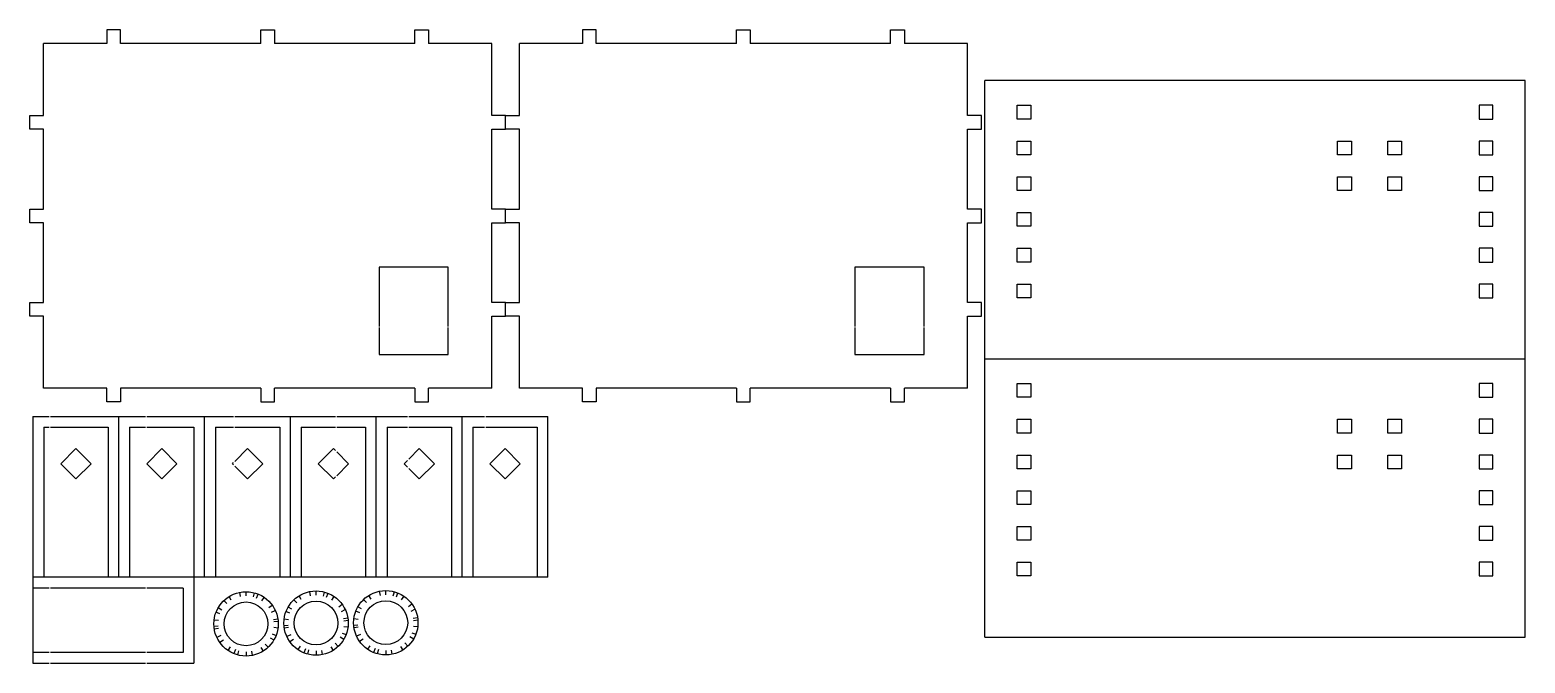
# Model space of a CAD drawing. Extents: x -3 to 345, y 90 to 237.
import ezdxf

# ---------------------------------------------------------------- set-up
doc = ezdxf.new("R2010")
doc.units = 0
doc.layers.get('0').update_dxf_attribs({"linetype": 'CONTINUOUS'})

msp = doc.modelspace()

# ---------------------------------------------------------------- linework, layer by layer
for p, q in [((14.62, 237.43), (14.62, 234.23)), ((17.82, 237.43), (14.62, 237.43)), ((17.82, 234.23), (17.82, 237.43)), ((50.51, 234.23), (50.51, 237.43)), ((50.51, 237.43), (53.71, 237.43)), ((53.71, 237.43), (53.71, 234.23)), ((86.4, 234.23), (86.4, 237.43)), ((86.4, 237.43), (89.6, 237.43)), ((89.6, 237.43), (89.6, 234.23)), ((125.47, 237.43), (125.47, 234.23)), ((128.67, 237.43), (125.47, 237.43)), ((128.67, 234.23), (128.67, 237.43)), ((161.36, 234.23), (161.36, 237.43)), ((161.36, 237.43), (164.56, 237.43)), ((164.56, 237.43), (164.56, 234.23)), ((197.25, 234.23), (197.25, 237.43)), ((197.25, 237.43), (200.45, 237.43)), ((200.45, 237.43), (200.45, 234.23)), ((-0.11, 217.45), (-0.11, 234.23)), ((14.62, 234.23), (-0.11, 234.23)), ((50.51, 234.23), (17.82, 234.23)), ((86.4, 234.23), (53.71, 234.23)), ((104.34, 234.23), (89.6, 234.23)), ((104.34, 217.45), (104.34, 234.23)), ((110.74, 217.45), (110.74, 234.23)), ((125.47, 234.23), (110.74, 234.23)), ((161.36, 234.23), (128.67, 234.23)), ((197.25, 234.23), (164.56, 234.23)), ((215.19, 234.23), (200.45, 234.23)), ((215.19, 217.45), (215.19, 234.23)), ((345.09, 225.6), (219.2, 225.6)), ((219.2, 160.74), (219.2, 225.6)), ((345.09, 160.74), (345.09, 225.6)), ((226.7, 219.84), (229.92, 219.84)), ((226.7, 216.64), (226.7, 219.84)), ((229.92, 219.84), (229.92, 216.64)), ((337.59, 219.84), (334.37, 219.84)), ((334.37, 219.84), (334.37, 216.64)), ((337.59, 216.64), (337.59, 219.84)), ((-3.31, 214.25), (-3.31, 217.45)), ((-3.31, 217.45), (-0.11, 217.45)), ((107.54, 217.45), (104.34, 217.45)), ((107.54, 214.25), (107.54, 217.45)), ((107.54, 217.45), (110.74, 217.45)), ((218.39, 217.45), (215.19, 217.45)), ((218.39, 214.25), (218.39, 217.45)), ((229.92, 216.64), (226.7, 216.64)), ((334.37, 216.64), (337.59, 216.64)), ((-0.11, 214.25), (-3.31, 214.25)), ((-0.11, 195.66), (-0.11, 214.25)), ((104.34, 195.66), (104.34, 214.25)), ((104.34, 214.25), (107.54, 214.25)), ((110.74, 214.25), (107.54, 214.25)), ((110.74, 195.66), (110.74, 214.25)), ((215.19, 195.66), (215.19, 214.25)), ((215.19, 214.25), (218.39, 214.25)), ((226.7, 208.3), (226.7, 211.5)), ((226.7, 211.5), (229.92, 211.5)), ((229.92, 211.5), (229.92, 208.3)), ((301.42, 208.3), (301.42, 211.5)), ((301.42, 211.5), (304.64, 211.5)), ((304.64, 211.5), (304.64, 208.3)), ((313.09, 208.3), (313.09, 211.5)), ((313.09, 211.5), (316.31, 211.5)), ((316.31, 211.5), (316.31, 208.3)), ((337.59, 211.5), (334.37, 211.5)), ((334.37, 211.5), (334.37, 208.3)), ((337.59, 208.3), (337.59, 211.5)), ((229.92, 208.3), (226.7, 208.3)), ((304.64, 208.3), (301.42, 208.3)), ((316.31, 208.3), (313.09, 208.3)), ((334.37, 208.3), (337.59, 208.3)), ((226.7, 203.17), (229.92, 203.17)), ((226.7, 199.97), (226.7, 203.17)), ((229.92, 203.17), (229.92, 199.97)), ((301.42, 199.97), (301.42, 203.17)), ((301.42, 203.17), (304.64, 203.17)), ((304.64, 203.17), (304.64, 199.97)), ((313.09, 199.97), (313.09, 203.17)), ((313.09, 203.17), (316.31, 203.17)), ((316.31, 203.17), (316.31, 199.97)), ((337.59, 203.17), (334.37, 203.17)), ((334.37, 203.17), (334.37, 199.97)), ((337.59, 199.97), (337.59, 203.17)), ((229.92, 199.97), (226.7, 199.97)), ((304.64, 199.97), (301.42, 199.97)), ((316.31, 199.97), (313.09, 199.97)), ((334.37, 199.97), (337.59, 199.97)), ((-3.31, 192.46), (-3.31, 195.66)), ((-3.31, 195.66), (-0.11, 195.66)), ((107.54, 195.66), (104.34, 195.66)), ((107.54, 192.46), (107.54, 195.66)), ((107.54, 195.66), (110.74, 195.66)), ((218.39, 195.66), (215.19, 195.66)), ((218.39, 192.46), (218.39, 195.66)), ((-0.11, 192.46), (-3.31, 192.46)), ((-0.11, 173.87), (-0.11, 192.46)), ((104.34, 173.87), (104.34, 192.46)), ((104.34, 192.46), (107.54, 192.46)), ((110.74, 192.46), (107.54, 192.46)), ((110.74, 173.87), (110.74, 192.46)), ((215.19, 173.87), (215.19, 192.46)), ((215.19, 192.46), (218.39, 192.46)), ((226.7, 191.64), (226.7, 194.84)), ((226.7, 194.84), (229.92, 194.84)), ((229.92, 191.64), (226.7, 191.64)), ((229.92, 194.84), (229.92, 191.64)), ((337.59, 194.84), (334.37, 194.84)), ((334.37, 194.84), (334.37, 191.64)), ((334.37, 191.64), (337.59, 191.64)), ((337.59, 191.64), (337.59, 194.84)), ((226.7, 183.31), (226.7, 186.51)), ((226.7, 186.51), (229.92, 186.51)), ((229.92, 186.51), (229.92, 183.31)), ((337.59, 186.51), (334.37, 186.51)), ((334.37, 186.51), (334.37, 183.31)), ((337.59, 183.31), (337.59, 186.51)), ((229.92, 183.31), (226.7, 183.31)), ((334.37, 183.31), (337.59, 183.31)), ((226.7, 174.97), (226.7, 178.17)), ((226.7, 178.17), (229.92, 178.17)), ((229.92, 178.17), (229.92, 174.97)), ((337.59, 178.17), (334.37, 178.17)), ((334.37, 178.17), (334.37, 174.97)), ((337.59, 174.97), (337.59, 178.17)), ((229.92, 174.97), (226.7, 174.97)), ((334.37, 174.97), (337.59, 174.97)), ((-3.31, 170.67), (-3.31, 173.87)), ((-3.31, 173.87), (-0.11, 173.87)), ((107.54, 173.87), (104.34, 173.87)), ((107.54, 170.67), (107.54, 173.87)), ((107.54, 173.87), (110.74, 173.87)), ((218.39, 173.87), (215.19, 173.87)), ((218.39, 170.67), (218.39, 173.87)), ((-0.11, 170.67), (-3.31, 170.67)), ((-0.11, 153.89), (-0.11, 170.67)), ((104.34, 153.89), (104.34, 170.67)), ((104.34, 170.67), (107.54, 170.67)), ((110.74, 170.67), (107.54, 170.67)), ((110.74, 153.89), (110.74, 170.67)), ((215.19, 153.89), (215.19, 170.67)), ((215.19, 170.67), (218.39, 170.67)), ((219.2, 160.74), (345.09, 160.74)), ((219.2, 95.88), (219.2, 160.74)), ((345.09, 95.88), (345.09, 160.74)), ((14.62, 153.89), (-0.11, 153.89)), ((14.62, 150.69), (14.62, 153.89)), ((17.82, 153.89), (17.82, 150.69)), ((50.51, 153.89), (17.82, 153.89)), ((50.51, 153.89), (50.51, 150.69)), ((53.71, 150.69), (53.71, 153.89)), ((86.4, 153.89), (53.71, 153.89)), ((86.4, 153.89), (86.4, 150.69)), ((89.6, 150.69), (89.6, 153.89)), ((104.34, 153.89), (89.6, 153.89)), ((125.47, 153.89), (110.74, 153.89)), ((125.47, 150.69), (125.47, 153.89)), ((128.67, 153.89), (128.67, 150.69)), ((161.36, 153.89), (128.67, 153.89)), ((161.36, 153.89), (161.36, 150.69)), ((164.56, 150.69), (164.56, 153.89)), ((197.25, 153.89), (164.56, 153.89)), ((197.25, 153.89), (197.25, 150.69)), ((200.45, 150.69), (200.45, 153.89)), ((215.19, 153.89), (200.45, 153.89)), ((226.7, 154.98), (229.92, 154.98)), ((226.7, 151.78), (226.7, 154.98)), ((229.92, 154.98), (229.92, 151.78)), ((337.59, 154.98), (334.37, 154.98)), ((334.37, 154.98), (334.37, 151.78)), ((337.59, 151.78), (337.59, 154.98)), ((17.82, 150.69), (14.62, 150.69)), ((50.51, 150.69), (53.71, 150.69)), ((86.4, 150.69), (89.6, 150.69)), ((128.67, 150.69), (125.47, 150.69)), ((161.36, 150.69), (164.56, 150.69)), ((197.25, 150.69), (200.45, 150.69)), ((229.92, 151.78), (226.7, 151.78)), ((334.37, 151.78), (337.59, 151.78)), ((-2.59, 147.3), (1.19, 147.3)), ((-2.59, 147.3), (-2.59, 89.8)), ((1.49, 147.3), (23.6, 147.3)), ((17.41, 109.8), (17.41, 147.3)), ((23.9, 147.3), (44.16, 147.3)), ((37.41, 109.8), (37.41, 147.3)), ((44.46, 147.3), (67.88, 147.3)), ((57.41, 109.8), (57.41, 147.3)), ((68.18, 147.3), (84.65, 147.3)), ((77.41, 109.8), (77.41, 147.3)), ((84.95, 147.3), (102.59, 147.3)), ((97.41, 109.8), (97.41, 147.3)), ((102.89, 147.3), (117.41, 147.3)), ((117.41, 109.8), (117.41, 147.3)), ((226.7, 143.44), (226.7, 146.64)), ((226.7, 146.64), (229.92, 146.64)), ((229.92, 146.64), (229.92, 143.44)), ((301.42, 143.44), (301.42, 146.64)), ((301.42, 146.64), (304.64, 146.64)), ((304.64, 146.64), (304.64, 143.44)), ((313.09, 143.44), (313.09, 146.64)), ((313.09, 146.64), (316.31, 146.64)), ((316.31, 146.64), (316.31, 143.44)), ((337.59, 146.64), (334.37, 146.64)), ((334.37, 146.64), (334.37, 143.44)), ((337.59, 143.44), (337.59, 146.64)), ((-0.09, 144.8), (-0.09, 109.8)), ((-0.09, 144.8), (1.19, 144.8)), ((1.49, 144.8), (14.91, 144.8)), ((14.91, 144.8), (14.91, 109.8)), ((19.91, 144.8), (19.91, 109.8)), ((19.91, 144.8), (23.6, 144.8)), ((23.9, 144.8), (34.91, 144.8)), ((34.91, 144.8), (34.91, 109.8)), ((39.91, 144.8), (44.16, 144.8)), ((39.91, 144.8), (39.91, 109.8)), ((44.46, 144.8), (54.91, 144.8)), ((54.91, 144.8), (54.91, 109.8)), ((59.91, 144.8), (59.91, 109.8)), ((59.91, 144.8), (67.88, 144.8)), ((68.18, 144.8), (74.91, 144.8)), ((74.91, 144.8), (74.91, 109.8)), ((79.91, 144.8), (79.91, 109.8)), ((79.91, 144.8), (84.65, 144.8)), ((84.95, 144.8), (94.91, 144.8)), ((94.91, 144.8), (94.91, 109.8)), ((99.91, 144.8), (102.59, 144.8)), ((99.91, 144.8), (99.91, 109.8)), ((102.89, 144.8), (114.91, 144.8)), ((114.91, 144.8), (114.91, 109.8)), ((229.92, 143.44), (226.7, 143.44)), ((304.64, 143.44), (301.42, 143.44)), ((316.31, 143.44), (313.09, 143.44)), ((334.37, 143.44), (337.59, 143.44)), ((3.88, 136.26), (7.41, 139.8)), ((7.41, 139.8), (10.95, 136.26)), ((23.9, 136.29), (27.41, 139.8)), ((27.41, 139.8), (30.95, 136.26)), ((44.46, 136.84), (47.41, 139.8)), ((47.41, 139.8), (50.95, 136.26)), ((63.88, 136.26), (67.41, 139.8)), ((67.41, 139.8), (67.88, 139.34)), ((84.95, 137.34), (87.41, 139.8)), ((87.41, 139.8), (90.95, 136.26)), ((103.88, 136.26), (107.41, 139.8)), ((107.41, 139.8), (110.95, 136.26)), ((7.41, 132.73), (3.88, 136.26)), ((10.95, 136.26), (7.41, 132.73)), ((27.41, 132.73), (23.9, 136.24)), ((30.95, 136.26), (27.41, 132.73)), ((43.88, 136.26), (44.16, 136.54)), ((44.16, 135.99), (43.88, 136.26)), ((50.95, 136.26), (47.41, 132.73)), ((67.41, 132.73), (63.88, 136.26)), ((68.18, 139.04), (70.95, 136.26)), ((70.95, 136.26), (68.18, 133.49)), ((83.88, 136.26), (84.65, 137.04)), ((84.65, 135.49), (83.88, 136.26)), ((90.95, 136.26), (87.41, 132.73)), ((107.41, 132.73), (103.88, 136.26)), ((110.95, 136.26), (107.41, 132.73)), ((226.7, 138.31), (229.92, 138.31)), ((226.7, 135.11), (226.7, 138.31)), ((229.92, 138.31), (229.92, 135.11)), ((301.42, 135.11), (301.42, 138.31)), ((301.42, 138.31), (304.64, 138.31)), ((304.64, 138.31), (304.64, 135.11)), ((313.09, 135.11), (313.09, 138.31)), ((313.09, 138.31), (316.31, 138.31)), ((316.31, 138.31), (316.31, 135.11)), ((337.59, 138.31), (334.37, 138.31)), ((334.37, 138.31), (334.37, 135.11)), ((337.59, 135.11), (337.59, 138.31)), ((47.41, 132.73), (44.46, 135.69)), ((67.88, 133.19), (67.41, 132.73)), ((87.41, 132.73), (84.95, 135.19)), ((229.92, 135.11), (226.7, 135.11)), ((304.64, 135.11), (301.42, 135.11)), ((316.31, 135.11), (313.09, 135.11)), ((334.37, 135.11), (337.59, 135.11)), ((226.7, 126.78), (226.7, 129.98)), ((226.7, 129.98), (229.92, 129.98)), ((229.92, 129.98), (229.92, 126.78)), ((337.59, 129.98), (334.37, 129.98)), ((334.37, 129.98), (334.37, 126.78)), ((337.59, 126.78), (337.59, 129.98)), ((229.92, 126.78), (226.7, 126.78)), ((334.37, 126.78), (337.59, 126.78)), ((226.7, 118.44), (226.7, 121.64)), ((226.7, 121.64), (229.92, 121.64)), ((229.92, 121.64), (229.92, 118.44)), ((337.59, 121.64), (334.37, 121.64)), ((334.37, 121.64), (334.37, 118.44)), ((337.59, 118.44), (337.59, 121.64)), ((229.92, 118.44), (226.7, 118.44)), ((334.37, 118.44), (337.59, 118.44)), ((226.7, 110.11), (226.7, 113.31)), ((226.7, 113.31), (229.92, 113.31)), ((229.92, 113.31), (229.92, 110.11)), ((337.59, 113.31), (334.37, 113.31)), ((334.37, 113.31), (334.37, 110.11)), ((337.59, 110.11), (337.59, 113.31)), ((117.41, 109.8), (-2.59, 109.8)), ((34.91, 109.8), (34.91, 89.8)), ((229.92, 110.11), (226.7, 110.11)), ((334.37, 110.11), (337.59, 110.11)), ((1.19, 107.3), (-2.59, 107.3)), ((23.6, 107.3), (1.49, 107.3)), ((32.41, 107.3), (23.9, 107.3)), ((32.41, 107.3), (32.41, 92.3)), ((43.62, 104.47), (43.09, 105.32)), ((45.8, 105.33), (45.61, 106.31)), ((47.05, 105.45), (47.05, 106.45)), ((48.78, 105.22), (49.04, 106.18)), ((49.52, 104.96), (49.9, 105.89)), ((50.74, 104.3), (51.3, 105.13)), ((58.88, 103.85), (58.19, 104.57)), ((59.93, 104.65), (59.4, 105.5)), ((62.11, 105.51), (61.92, 106.49)), ((63.36, 105.63), (63.36, 106.63)), ((65.08, 105.4), (65.35, 106.36)), ((65.83, 105.15), (66.2, 106.07)), ((67.04, 104.49), (67.61, 105.31)), ((75.14, 103.93), (74.45, 104.65)), ((76.19, 104.73), (75.66, 105.58)), ((78.37, 105.59), (78.18, 106.57)), ((79.62, 105.71), (79.62, 106.71)), ((81.34, 105.48), (81.61, 106.45)), ((82.08, 105.23), (82.46, 106.15)), ((83.3, 104.57), (83.87, 105.39)), ((40.98, 101.28), (40.05, 101.64)), ((41.42, 102.18), (40.55, 102.68)), ((42.58, 103.66), (41.89, 104.39)), ((52.33, 102.74), (53.15, 103.32)), ((52.95, 101.68), (53.86, 102.1)), ((57.29, 101.46), (56.36, 101.82)), ((57.72, 102.37), (56.85, 102.87)), ((68.64, 102.92), (69.45, 103.51)), ((69.26, 101.86), (70.16, 102.28)), ((73.55, 101.54), (72.61, 101.9)), ((73.98, 102.45), (73.11, 102.95)), ((84.9, 103.01), (85.71, 103.59)), ((85.52, 101.94), (86.42, 102.36)), ((40.58, 98.39), (39.58, 98.31)), ((40.6, 99.73), (39.61, 99.85)), ((40.64, 97.9), (39.65, 97.74)), ((53.47, 100), (54.45, 100.16)), ((53.51, 98.17), (54.5, 98.05)), ((53.53, 99.51), (54.53, 99.59)), ((56.88, 98.58), (55.89, 98.49)), ((56.91, 99.91), (55.91, 100.03)), ((56.94, 98.08), (55.96, 97.92)), ((69.77, 100.18), (70.76, 100.34)), ((69.81, 98.35), (70.8, 98.23)), ((69.83, 99.69), (70.83, 99.78)), ((73.14, 98.66), (72.14, 98.57)), ((73.16, 100), (72.17, 100.12)), ((73.2, 98.16), (72.22, 98)), ((86.03, 100.26), (87.02, 100.42)), ((86.07, 98.43), (87.06, 98.31)), ((86.09, 99.77), (87.09, 99.86)), ((41.15, 96.22), (40.25, 95.8)), ((41.77, 95.16), (40.96, 94.57)), ((51.53, 94.24), (52.22, 93.51)), ((52.69, 95.71), (53.56, 95.22)), ((53.12, 96.62), (54.06, 96.26)), ((57.46, 96.4), (56.55, 95.98)), ((58.08, 95.34), (57.27, 94.76)), ((67.83, 94.42), (68.52, 93.69)), ((69, 95.9), (69.86, 95.4)), ((69.43, 96.8), (70.36, 96.45)), ((73.72, 96.48), (72.81, 96.06)), ((74.34, 95.42), (73.52, 94.84)), ((84.09, 94.5), (84.78, 93.78)), ((85.25, 95.98), (86.12, 95.48)), ((85.69, 96.88), (86.62, 96.53)), ((219.2, 95.88), (345.09, 95.88)), ((1.19, 92.3), (-2.59, 92.3)), ((23.6, 92.3), (1.49, 92.3)), ((32.41, 92.3), (23.9, 92.3)), ((43.37, 93.59), (42.8, 92.77)), ((44.59, 92.94), (44.21, 92.01)), ((45.33, 92.68), (45.06, 91.72)), ((47.05, 92.45), (47.05, 91.45)), ((48.3, 92.57), (48.49, 91.59)), ((50.48, 93.43), (51.01, 92.58)), ((59.67, 93.78), (59.11, 92.95)), ((60.89, 93.12), (60.51, 92.19)), ((61.63, 92.87), (61.37, 91.9)), ((63.36, 92.63), (63.36, 91.63)), ((64.61, 92.75), (64.8, 91.77)), ((66.79, 93.61), (67.32, 92.76)), ((75.93, 93.86), (75.37, 93.04)), ((77.15, 93.2), (76.77, 92.28)), ((77.89, 92.95), (77.63, 91.98)), ((79.62, 92.71), (79.62, 91.71)), ((80.87, 92.84), (81.06, 91.85)), ((83.05, 93.69), (83.58, 92.84)), ((-2.59, 89.8), (1.19, 89.8)), ((1.49, 89.8), (23.6, 89.8)), ((23.9, 89.8), (34.91, 89.8))]:
    msp.add_line(p, q)
for points in [[(94.19, 168.31), (94.19, 182.11), (78.07, 182.11), (78.07, 168.31)], [(205.04, 168.31), (205.04, 182.11), (188.92, 182.11), (188.92, 168.31)], [(78.07, 168.01), (78.07, 161.77), (94.19, 161.77), (94.19, 168.01)], [(188.92, 168.01), (188.92, 161.77), (205.04, 161.77), (205.04, 168.01)]]:
    msp.add_lwpolyline(points)
for centre, radius in [((47.05, 98.95), 7.5), ((63.36, 99.13), 7.5), ((79.62, 99.21), 7.5), ((47.05, 98.95), 5.1), ((63.36, 99.13), 5.1), ((79.62, 99.21), 5.1)]:
    msp.add_circle(centre, radius)

doc.saveas('drawing.dxf')
